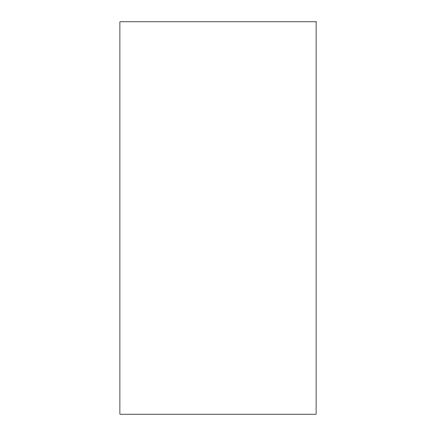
<?xml version="1.0" encoding="UTF-8"?>
<svg xmlns="http://www.w3.org/2000/svg" width="436" height="436" viewBox="0 0 436 436"><rect width="100%" height="100%" fill="white"/><g stroke="black" fill="none" stroke-linecap="round" stroke-linejoin="round"><path stroke-width="0.65" d="M316.1 21.8L119.9 21.8L119.9 414.2L316.1 414.2L316.1 21.8"/></g></svg>
